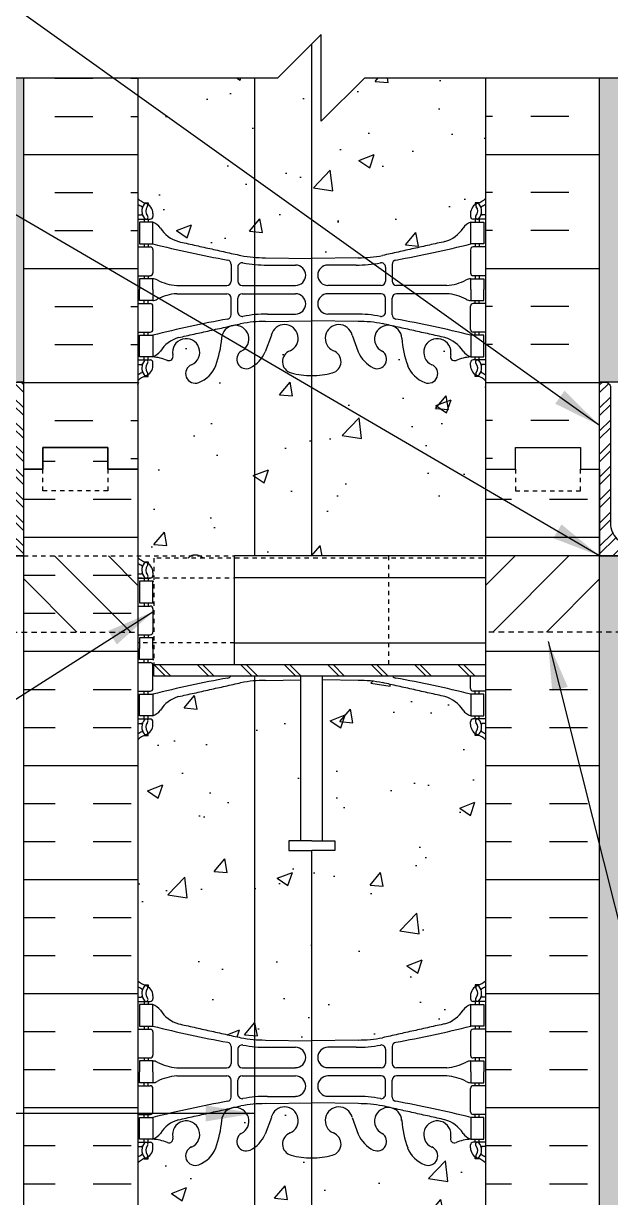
# Model space of a CAD drawing. Header units: inches. Extents: x 256.1 to 308.6, y 223.7 to 305.5.
# Drawn here: x 275.72 to 289.23, y 252.91 to 279.93 of the extents above; entities that cross this region are included whole.
import ezdxf

# ---------------------------------------------------------------- set-up
doc = ezdxf.new("R2010")
doc.units = ezdxf.units.IN
doc.header["$LTSCALE"] = 0.5
doc.header["$MEASUREMENT"] = 0
doc.linetypes.add('DASHED2', pattern=[0.375, 0.25, -0.125])
doc.linetypes.add('HIDDEN2', pattern=[0.1875, 0.125, -0.0625])
for name, color, linetype in [('HATCH', 12, 'Continuous'), ('Hidden2', 12, 'HIDDEN2'), ('line25', 2, 'Continuous'), ('LINE3', 3, 'Continuous'), ('LINE50', 5, 'Continuous'), ('LINE9', 9, 'Continuous'), ('TEXT', 4, 'Continuous'), ('Web_Edge', 9, 'Continuous')]:
    doc.layers.add(name, color=color, linetype=linetype)
doc.styles.add('DIM', font='romans.shx', dxfattribs={"width": 0.7})
doc.dimstyles.new('ext_12', dxfattribs={"dimscale": 12, "dimtxt": 0.09375, "dimasz": 0.09375, "dimexe": 0.09375, "dimexo": 0.0625, "dimgap": 0.0625, "dimtad": 1, "dimdec": 1, "dimzin": 3, "dimdsep": 46, "dimlunit": 4, "dimtxsty": 'DIM', "dimcen": 0.09, "dimdle": 0.09375, "dimclrt": 4, "dimadec": 0, "dimazin": 0, "dimtfac": 1, "dimtdec": 1, "dimtmove": 2, "dimatfit": 3, "dimfxl": 1, "dimfrac": 2, "dimtolj": 1, "dimtzin": 0, "dimarcsym": 0})

msp = doc.modelspace()

# ---------------------------------------------------------------- hatches: boundary and pattern name
at = {"layer": 'HATCH'}
h = msp.add_hatch(dxfattribs=at)
h.set_pattern_fill('AR-SAND', color=256, scale=0.25, style=0)
h.set_pattern_definition([(37.5, (275.44646, 276.70527), (-0.0157483, 0.481706), [0, -0.38, 0, -0.425, 0, -0.40625]), (7.5, (275.44646, 276.7053), (0.442444, 0.705537), [0, -0.205, 0, -0.3425, 0, -0.13125]), (327.5, (275.13896, 276.70527), (0.7785355, 0.001415), [0, -0.125, 0, -0.45, 0, -0.5875]), (317.5, (275.13896, 276.7053), (0.751532, 0.219419), [0, -0.0625, 0, -0.295, 0, -0.3375])])
h.paths.add_polyline_path([(275.727, 278.677), (275.227, 278.677), (275.227, 271.675), (275.727, 271.675)])
h.paths.add_polyline_path([(275.727, 287.677), (275.727, 296.007), (275.227, 296.007), (275.227, 281.18), (275.727, 281.18)])
h.paths.add_polyline_path([(275.727, 297.904), (275.227, 297.961), (275.227, 296.17), (275.727, 296.17)])
h.paths.add_polyline_path([(289.477, 296.007), (288.977, 296.007), (288.977, 287.677), (288.977, 281.18), (289.477, 281.18)])
h.paths.add_polyline_path([(289.477, 297.904), (288.977, 297.904), (288.977, 296.17), (289.477, 296.17)])
h.paths.add_polyline_path([(289.477, 278.677), (288.977, 278.677), (288.977, 271.675), (289.477, 271.675)])
h.paths.add_polyline_path([(289.477, 267.675), (288.977, 267.675), (288.977, 251.615), (288.977, 242.615), (289.477, 242.615)])
h = msp.add_hatch(dxfattribs=at)
h.set_pattern_fill('AR-CONC', color=256, scale=0.5)
h.set_pattern_definition([(50, (0, 0), (3.5863, -0.31376), [0.375, -4.125]), (355, (0, 0), (-0.693757, 3.76096), [0.3, -3.3]), (100.4514, (0.299, -0.026), (2.892544, 3.4472), [0.3187, -3.50571]), (46.1842, (0, 1), (5.336207, -0.827596), [0.5625, -6.1875]), (96.6356, (0.4447, 0.931), (4.67331, 4.87059), [0.47805, -5.25857]), (351.1842, (0, 1), (4.67331, 4.87059), [0.45, -4.95]), (21, (0.5, 0.75), (2.984535, -2.013094), [0.375, -4.125]), (326, (0.5, 0.75), (1.216577, 3.62575), [0.3, -3.3]), (71.4514, (0.7487, 0.5822), (4.201112, 1.612656), [0.3187, -3.50571]), (37.5, (0, 0), (0.0607993, 1.6644693), [0, -3.26, 0, -3.35, 0, -3.3125]), (7.5, (0, 0), (1.315348, 1.9720586), [0, -1.91, 0, -3.185, 0, -1.2625]), (327.5, (-1.115, 0), (2.669112, -0.1127744), [0, -1.25, 0, -3.9, 0, -5.175]), (317.5, (-1.615, 0), (2.915931, 0.500525), [0, -1.625, 0, -2.59, 0, -3.675])])
h.paths.add_polyline_path([(288.977, 296.007), (288.476, 296.007), (288.252, 296.088), (288.477, 296.17), (288.977, 296.17), (288.977, 297.904), (275.727, 297.904), (275.727, 296.17), (276.227, 296.17), (276.452, 296.088), (276.228, 296.007), (275.727, 296.007), (275.727, 287.677), (276.164, 287.677), (276.164, 288.177), (277.664, 288.177), (277.664, 287.677), (278.352, 287.677), (278.352, 285.643, 0.088416), (278.498, 285.545), (278.588, 285.545), (278.588, 285.504, -0.249069), (278.698, 285.297), (278.698, 285.229, -0.414214), (278.635, 285.167), (278.588, 285.167), (278.588, 285.097), (278.693, 285.097, 0.085348), (279.022, 285.172, -0.669601), (279.155, 285.052, 2.087231), (279.589, 285.277, -1), (279.752, 285.685, -0.21345), (280.144, 285.296, -0.069923), (280.281, 284.652, 1.629604), (280.752, 284.953, -1.059167), (280.959, 285.335, -0.16372), (281.28, 284.981), (281.423, 284.594, 1.612474), (281.855, 284.954, -0.734872), (281.878, 285.465, -0.068475), (282.352, 285.527, -0.068475), (282.826, 285.465, -0.734872), (282.849, 284.954, 1.612474), (283.281, 284.594), (283.423, 284.981, -0.16372), (283.745, 285.335, -1.059167), (283.951, 284.953, 1.629604), (284.423, 284.652, -0.069923), (284.559, 285.296, -0.21345), (284.952, 285.685, -1), (285.115, 285.277, 2.087231), (285.549, 285.052, -0.669601), (285.681, 285.172, 0.085348), (286.011, 285.097), (286.116, 285.097), (286.116, 285.167), (286.068, 285.167, -0.414214), (286.006, 285.229), (286.006, 285.297, -0.249069), (286.116, 285.504), (286.116, 285.545), (286.206, 285.545, 0.088416), (286.352, 285.643), (286.352, 287.677), (287.039, 287.677), (287.039, 288.177), (288.539, 288.177), (288.539, 287.677), (288.977, 287.677)])
h.paths.add_polyline_path([(282.048, 295.943), (282.311, 295.64), (282.345, 295.657, -2.114532), (282.345, 295.6), (282.311, 295.64), (282.029, 295.496, -1.846412)], flags=16)
edge = h.paths.add_edge_path()
edge.add_line((282.571, 282.18), (282.571, 280.18))
edge.add_line((282.571, 280.18), (283.571, 281.18))
edge.add_line((283.571, 281.18), (286.352, 281.18))
edge.add_line((286.352, 281.18), (286.352, 281.45))
edge.add_arc((286.006, 281.089), 0.5, 46.2109, 66.4218)
edge.add_line((286.206, 281.548), (286.116, 281.548))
edge.add_line((286.116, 281.548), (286.116, 281.589))
edge.add_arc((286.256, 281.797), 0.25, 180, 235.9442, ccw=False)
edge.add_line((286.006, 281.797), (286.006, 281.864))
edge.add_arc((286.068, 281.864), 0.0625, 90, 180, ccw=False)
edge.add_line((286.068, 281.927), (286.116, 281.927))
edge.add_line((286.116, 281.927), (286.116, 281.997))
edge.add_line((286.116, 281.997), (286.011, 281.997))
edge.add_arc((286.133, 282.339), 0.364, 214.9775, 250.3387, ccw=False)
edge.add_arc((285.21, 281.728), 0.743, 32.7919, 73.8107)
edge.add_spline(control_points=[(285.418, 282.442), (283.98, 282.762)], knot_values=[0, 0, 1, 1], degree=1, periodic=0)
edge.add_arc((283.424, 279.831), 2.984, 79.2546, 90.0995)
edge.add_line((283.419, 282.815), (282.352, 282.83))
edge.add_line((282.352, 282.83), (281.285, 282.815))
edge.add_arc((281.28, 279.831), 2.984, 89.9005, 100.7454)
edge.add_spline(control_points=[(280.724, 282.762), (279.286, 282.442)], knot_values=[0, 0, 1, 1], degree=1, periodic=0)
edge.add_arc((279.494, 281.728), 0.743, 106.1893, 147.2081)
edge.add_arc((278.571, 282.339), 0.364, 289.6613, 325.0225, ccw=False)
edge.add_line((278.693, 281.997), (278.588, 281.997))
edge.add_line((278.588, 281.997), (278.588, 281.927))
edge.add_line((278.588, 281.927), (278.635, 281.927))
edge.add_arc((278.635, 281.864), 0.0625, 0, 90, ccw=False)
edge.add_line((278.698, 281.864), (278.698, 281.797))
edge.add_arc((278.448, 281.797), 0.25, 304.0558, 360, ccw=False)
edge.add_line((278.588, 281.589), (278.588, 281.548))
edge.add_line((278.588, 281.548), (278.498, 281.548))
edge.add_arc((278.698, 281.089), 0.5, 113.5782, 133.7891)
edge.add_line((278.352, 281.45), (278.352, 281.18))
edge.add_line((278.352, 281.18), (281.571, 281.18))
edge.add_line((281.571, 281.18), (282.571, 282.18))
edge = h.paths.add_edge_path()
edge.add_line((286.352, 278.677), (283.571, 278.677))
edge.add_line((283.571, 278.677), (282.571, 277.677))
edge.add_line((282.571, 277.677), (282.571, 279.677))
edge.add_line((282.571, 279.677), (281.571, 278.677))
edge.add_line((281.571, 278.677), (278.352, 278.677))
edge.add_line((278.352, 278.677), (278.352, 275.901))
edge.add_arc((278.698, 276.262), 0.5, 226.2109, 246.4218)
edge.add_line((278.498, 275.804), (278.588, 275.804))
edge.add_line((278.588, 275.804), (278.588, 275.762))
edge.add_arc((278.448, 275.555), 0.25, 0, 55.9442, ccw=False)
edge.add_line((278.698, 275.555), (278.698, 275.488))
edge.add_arc((278.635, 275.488), 0.0625, -90, 0, ccw=False)
edge.add_line((278.635, 275.425), (278.588, 275.425))
edge.add_line((278.588, 275.425), (278.588, 275.355))
edge.add_line((278.588, 275.355), (278.693, 275.355))
edge.add_arc((278.571, 275.013), 0.364, 34.9775, 70.3387, ccw=False)
edge.add_arc((279.494, 275.624), 0.743, 212.7919, 253.8107)
edge.add_spline(control_points=[(279.286, 274.91), (280.724, 274.589)], knot_values=[0, 0, 1, 1], degree=1, periodic=0)
edge.add_arc((281.28, 277.521), 2.984, 259.2546, 270.0995)
edge.add_line((281.285, 274.537), (282.352, 274.521))
edge.add_line((282.352, 274.521), (283.419, 274.537))
edge.add_arc((283.424, 277.521), 2.984, 269.9005, 280.7454)
edge.add_spline(control_points=[(283.98, 274.589), (285.418, 274.91)], knot_values=[0, 0, 1, 1], degree=1, periodic=0)
edge.add_arc((285.21, 275.624), 0.743, 286.1893, 327.2081)
edge.add_arc((286.133, 275.013), 0.364, 109.6613, 145.0225, ccw=False)
edge.add_line((286.011, 275.355), (286.116, 275.355))
edge.add_line((286.116, 275.355), (286.116, 275.425))
edge.add_line((286.116, 275.425), (286.068, 275.425))
edge.add_arc((286.068, 275.488), 0.0625, 180, 270, ccw=False)
edge.add_line((286.006, 275.488), (286.006, 275.555))
edge.add_arc((286.256, 275.555), 0.25, 124.0558, 180, ccw=False)
edge.add_line((286.116, 275.762), (286.116, 275.804))
edge.add_line((286.116, 275.804), (286.206, 275.804))
edge.add_arc((286.006, 276.262), 0.5, 293.5782, 313.7891)
edge.add_line((286.352, 275.901), (286.352, 278.677))
h.paths.add_polyline_path([(286.352, 271.709, 0.088416), (286.206, 271.806), (286.116, 271.806), (286.116, 271.848, -0.249069), (286.006, 272.055), (286.006, 272.123, -0.414214), (286.068, 272.185), (286.116, 272.185), (286.116, 272.255), (286.011, 272.255, 0.085348), (285.681, 272.18, -0.669601), (285.549, 272.3, 2.087231), (285.115, 272.075, -1), (284.952, 271.667, -0.21345), (284.559, 272.056, -0.068226), (284.424, 272.684, 1.753171), (283.973, 272.387, -0.940793), (283.769, 272.004, -0.173075), (283.423, 272.37), (283.281, 272.757, 1.612474), (282.849, 272.398, -0.734872), (282.826, 271.887, -0.068475), (282.352, 271.825, -0.068475), (281.878, 271.887, -0.734872), (281.855, 272.398, 1.612474), (281.423, 272.757), (281.28, 272.37, -0.173075), (280.935, 272.004, -0.940793), (280.731, 272.387, 1.753171), (280.28, 272.684, -0.068226), (280.144, 272.056, -0.21345), (279.752, 271.667, -1), (279.589, 272.075, 2.087231), (279.155, 272.3, -0.669601), (279.022, 272.18, 0.085348), (278.693, 272.255), (278.588, 272.255), (278.588, 272.185), (278.635, 272.185, -0.414214), (278.698, 272.123), (278.698, 272.055, -0.249069), (278.588, 271.848), (278.588, 271.806), (278.498, 271.806, 0.088416), (278.352, 271.709), (278.352, 269.675), (278.352, 267.675), (279.571, 267.675, -0.215614), (279.752, 267.683, -0.008037), (279.772, 267.675), (280.577, 267.675), (286.352, 267.675)])
edge = h.paths.add_edge_path()
edge.add_line((282.102, 264.824), (281.285, 264.812))
edge.add_arc((281.28, 261.828), 2.984, 89.9005, 100.7454)
edge.add_spline(control_points=[(280.724, 264.76), (279.286, 264.439)], knot_values=[0, 0, 1, 1], degree=1, periodic=0)
edge.add_arc((279.494, 263.725), 0.743, 106.1893, 147.2081)
edge.add_arc((278.571, 264.337), 0.364, 289.6613, 325.0225, ccw=False)
edge.add_line((278.693, 263.994), (278.588, 263.994))
edge.add_line((278.588, 263.994), (278.588, 263.924))
edge.add_line((278.588, 263.924), (278.635, 263.924))
edge.add_arc((278.635, 263.861), 0.0625, 0, 90, ccw=False)
edge.add_line((278.698, 263.861), (278.698, 263.794))
edge.add_arc((278.448, 263.794), 0.25, 304.0558, 360, ccw=False)
edge.add_line((278.588, 263.587), (278.588, 263.545))
edge.add_line((278.588, 263.545), (278.498, 263.545))
edge.add_arc((278.698, 263.087), 0.5, 113.5782, 133.7891)
edge.add_line((278.352, 263.448), (278.352, 257.901))
edge.add_arc((278.698, 258.262), 0.5, 226.2109, 246.4218)
edge.add_line((278.498, 257.804), (278.588, 257.804))
edge.add_line((278.588, 257.804), (278.588, 257.762))
edge.add_arc((278.448, 257.555), 0.25, 0, 55.9442, ccw=False)
edge.add_line((278.698, 257.555), (278.698, 257.488))
edge.add_arc((278.635, 257.488), 0.0625, -90, 0, ccw=False)
edge.add_line((278.635, 257.425), (278.588, 257.425))
edge.add_line((278.588, 257.425), (278.588, 257.355))
edge.add_line((278.588, 257.355), (278.693, 257.355))
edge.add_arc((278.571, 257.013), 0.364, 34.9775, 70.3387, ccw=False)
edge.add_arc((279.494, 257.624), 0.743, 212.7919, 253.8107)
edge.add_spline(control_points=[(279.286, 256.91), (280.724, 256.589)], knot_values=[0, 0, 1, 1], degree=1, periodic=0)
edge.add_arc((281.28, 259.521), 2.984, 259.2546, 270.0995)
edge.add_line((281.285, 256.537), (282.352, 256.521))
edge.add_line((282.352, 256.521), (283.419, 256.537))
edge.add_arc((283.424, 259.521), 2.984, 269.9005, 280.7454)
edge.add_spline(control_points=[(283.98, 256.589), (285.418, 256.91)], knot_values=[0, 0, 1, 1], degree=1, periodic=0)
edge.add_arc((285.21, 257.624), 0.743, 286.1893, 327.2081)
edge.add_arc((286.133, 257.013), 0.364, 109.6613, 145.0225, ccw=False)
edge.add_line((286.011, 257.355), (286.116, 257.355))
edge.add_line((286.116, 257.355), (286.116, 257.425))
edge.add_line((286.116, 257.425), (286.068, 257.425))
edge.add_arc((286.068, 257.488), 0.0625, 180, 270, ccw=False)
edge.add_line((286.006, 257.488), (286.006, 257.555))
edge.add_arc((286.256, 257.555), 0.25, 124.0558, 180, ccw=False)
edge.add_line((286.116, 257.762), (286.116, 257.804))
edge.add_line((286.116, 257.804), (286.206, 257.804))
edge.add_arc((286.006, 258.262), 0.5, 293.5782, 313.7891)
edge.add_line((286.352, 257.901), (286.352, 263.448))
edge.add_arc((286.006, 263.087), 0.5, 46.2109, 66.4218)
edge.add_line((286.206, 263.545), (286.116, 263.545))
edge.add_line((286.116, 263.545), (286.116, 263.587))
edge.add_arc((286.256, 263.794), 0.25, 180, 235.9442, ccw=False)
edge.add_line((286.006, 263.794), (286.006, 263.861))
edge.add_arc((286.068, 263.861), 0.0625, 90, 180, ccw=False)
edge.add_line((286.068, 263.924), (286.116, 263.924))
edge.add_line((286.116, 263.924), (286.116, 263.994))
edge.add_line((286.116, 263.994), (286.011, 263.994))
edge.add_arc((286.133, 264.337), 0.364, 214.9775, 250.3387, ccw=False)
edge.add_arc((285.21, 263.725), 0.743, 32.7919, 73.8107)
edge.add_spline(control_points=[(285.418, 264.439), (283.98, 264.76)], knot_values=[0, 0, 1, 1], degree=1, periodic=0)
edge.add_arc((283.424, 261.828), 2.984, 79.2546, 90.0995)
edge.add_line((283.419, 264.812), (282.602, 264.824))
edge.add_line((282.602, 264.824), (282.602, 261.123))
edge.add_line((282.602, 261.123), (282.881, 261.123))
edge.add_line((282.881, 261.123), (282.881, 260.896))
edge.add_line((282.881, 260.896), (282.621, 260.896))
edge.add_line((282.621, 260.896), (282.352, 260.896))
edge.add_line((282.352, 260.896), (281.823, 260.896))
edge.add_line((281.823, 260.896), (281.823, 261.123))
edge.add_line((281.823, 261.123), (282.102, 261.123))
edge.add_line((282.102, 261.123), (282.102, 264.824))
h.paths.add_polyline_path([(286.352, 253.709, 0.088416), (286.206, 253.806), (286.116, 253.806), (286.116, 253.848, -0.249069), (286.006, 254.055), (286.006, 254.123, -0.414214), (286.068, 254.185), (286.116, 254.185), (286.116, 254.255), (286.011, 254.255, 0.087457), (285.674, 254.176, -0.638777), (285.549, 254.3, 2.087231), (285.115, 254.075, -1), (284.952, 253.667, -0.21345), (284.559, 254.056, -0.068226), (284.424, 254.684, 1.753171), (283.973, 254.387, -0.940793), (283.769, 254.004, -0.173075), (283.423, 254.37), (283.281, 254.757, 1.612474), (282.849, 254.398, -0.734872), (282.826, 253.887, -0.068475), (282.352, 253.825, -0.068475), (281.878, 253.887, -0.734872), (281.855, 254.398, 1.612474), (281.423, 254.757), (281.28, 254.37, -0.173075), (280.935, 254.004, -0.940793), (280.731, 254.387, 1.753171), (280.28, 254.684, -0.068226), (280.144, 254.056, -0.21345), (279.752, 253.667, -1), (279.589, 254.075, 2.087231), (279.155, 254.3, -0.638777), (279.03, 254.176, 0.087457), (278.693, 254.255), (278.588, 254.255), (278.588, 254.185), (278.635, 254.185, -0.414214), (278.698, 254.123), (278.698, 254.055, -0.249069), (278.588, 253.848), (278.588, 253.806), (278.498, 253.806, 0.088416), (278.352, 253.709), (278.352, 251.675), (278.352, 249.64, 0.088416), (278.498, 249.543), (278.588, 249.543), (278.588, 249.501, -0.249069), (278.698, 249.294), (278.698, 249.226, -0.414214), (278.635, 249.164), (278.588, 249.164), (278.588, 249.094), (278.693, 249.094, 0.087457), (279.03, 249.173, -0.638777), (279.155, 249.049, 2.087231), (279.589, 249.274, -1), (279.752, 249.683, -0.21345), (280.144, 249.293, -0.068226), (280.28, 248.666, 1.753171), (280.731, 248.962, -0.940793), (280.935, 249.345, -0.173075), (281.28, 248.979), (281.423, 248.592, 1.612474), (281.855, 248.951, -0.734872), (281.878, 249.462, -0.068475), (282.352, 249.525, -0.068475), (282.826, 249.462, -0.734872), (282.849, 248.951, 1.612474), (283.281, 248.592), (283.423, 248.979, -0.173075), (283.769, 249.345, -0.940793), (283.973, 248.962, 1.753171), (284.424, 248.666, -0.068226), (284.559, 249.293, -0.21345), (284.952, 249.683, -1), (285.115, 249.274, 2.087231), (285.549, 249.049, -0.638777), (285.674, 249.173, 0.087457), (286.011, 249.094), (286.116, 249.094), (286.116, 249.164), (286.068, 249.164, -0.414214), (286.006, 249.226), (286.006, 249.294, -0.249069), (286.116, 249.501), (286.116, 249.543), (286.206, 249.543, 0.088416), (286.352, 249.64), (286.352, 251.675)])
edge = h.paths.add_edge_path()
edge.add_arc((286.006, 245.087), 0.5, 46.2109, 66.4218)
edge.add_line((286.206, 245.545), (286.116, 245.545))
edge.add_line((286.116, 245.545), (286.116, 245.587))
edge.add_arc((286.256, 245.794), 0.25, 180, 235.9442, ccw=False)
edge.add_line((286.006, 245.794), (286.006, 245.861))
edge.add_arc((286.068, 245.861), 0.0625, 90, 180, ccw=False)
edge.add_line((286.068, 245.924), (286.116, 245.924))
edge.add_line((286.116, 245.924), (286.116, 245.994))
edge.add_line((286.116, 245.994), (286.011, 245.994))
edge.add_arc((286.133, 246.337), 0.364, 214.9775, 250.3387, ccw=False)
edge.add_arc((285.21, 245.725), 0.743, 32.7919, 73.8107)
edge.add_spline(control_points=[(285.418, 246.439), (283.98, 246.76)], knot_values=[0, 0, 1, 1], degree=1, periodic=0)
edge.add_arc((283.424, 243.828), 2.984, 79.2546, 90.0995)
edge.add_line((283.419, 246.812), (282.352, 246.828))
edge.add_line((282.352, 246.828), (281.285, 246.812))
edge.add_arc((281.28, 243.828), 2.984, 89.9005, 100.7454)
edge.add_spline(control_points=[(280.724, 246.76), (279.286, 246.439)], knot_values=[0, 0, 1, 1], degree=1, periodic=0)
edge.add_arc((279.494, 245.725), 0.743, 106.1893, 147.2081)
edge.add_arc((278.571, 246.337), 0.364, 289.6613, 325.0225, ccw=False)
edge.add_line((278.693, 245.994), (278.588, 245.994))
edge.add_line((278.588, 245.994), (278.588, 245.924))
edge.add_line((278.588, 245.924), (278.635, 245.924))
edge.add_arc((278.635, 245.861), 0.0625, 0, 90, ccw=False)
edge.add_line((278.698, 245.861), (278.698, 245.794))
edge.add_arc((278.448, 245.794), 0.25, 304.0558, 360, ccw=False)
edge.add_line((278.588, 245.587), (278.588, 245.545))
edge.add_line((278.588, 245.545), (278.498, 245.545))
edge.add_arc((278.698, 245.087), 0.5, 113.5782, 133.7891)
edge.add_line((278.352, 245.448), (278.352, 242.677))
edge.add_line((278.352, 242.677), (281.346, 242.677))
edge.add_line((281.346, 242.677), (282.346, 243.677))
edge.add_line((282.346, 243.677), (282.346, 242.677))
edge.add_line((282.346, 242.677), (282.346, 241.677))
edge.add_line((282.346, 241.677), (283.346, 242.677))
edge.add_line((283.346, 242.677), (286.352, 242.677))
edge.add_line((286.352, 242.677), (286.352, 245.448))
h = msp.add_hatch(dxfattribs=at)
h.set_pattern_fill('INSUL', color=256, scale=7, style=0)
h.set_pattern_definition([(0, (-2647.8097, -127.335), (0, 2.625), []), (0, (-2647.8097, -126.46), (0, 2.625), [0.875, -0.875]), (0, (-2647.8097, -125.585), (0, 2.625), [0.875, -0.875])])
h.paths.add_polyline_path([(278.352, 278.675), (275.727, 278.675), (275.727, 269.675), (276.164, 269.675), (276.164, 270.175), (277.664, 270.175), (277.664, 269.675), (278.352, 269.675)])
h = msp.add_hatch(dxfattribs=at)
h.set_pattern_fill('INSUL', color=256, scale=7, style=0)
h.set_pattern_definition([(180, (3212.5135, -127.335), (0, 2.625), []), (180, (3212.5135, -126.46), (0, 2.625), [0.875, -0.875]), (180, (3212.5135, -125.585), (0, 2.625), [0.875, -0.875])])
h.paths.add_polyline_path([(288.977, 278.675), (286.352, 278.675), (286.352, 269.675), (287.039, 269.675), (287.039, 270.175), (288.539, 270.175), (288.539, 269.675), (288.977, 269.675)])
h = msp.add_hatch(dxfattribs=at)
h.set_pattern_fill('ANSI32', color=256, style=0)
h.set_pattern_definition([(135, (394.74558, 12.58652), (0.26516504, 0.26516504), []), (135, (394.5688, 12.58652), (0.26516504, 0.26516504), [])])
h.paths.add_polyline_path([(274.977, 267.925), (272.727, 267.925), (272.227, 267.8), (272.227, 267.675), (275.727, 267.675), (275.727, 271.675), (275.602, 271.675, 0.414214), (275.477, 271.55), (275.477, 268.425, -0.414214)])
h = msp.add_hatch(dxfattribs=at)
h.set_pattern_fill('ANSI32', color=256, style=0)
h.set_pattern_definition([(45, (169.95827, 12.58652), (-0.26516504, 0.26516504), []), (45, (170.13504, 12.58652), (-0.26516504, 0.26516504), [])])
h.paths.add_polyline_path([(289.227, 268.425), (289.227, 271.55, 0.414214), (289.102, 271.675), (288.977, 271.675), (288.977, 267.675), (292.477, 267.675), (292.477, 267.8), (291.977, 267.925), (289.727, 267.925, -0.414214)])
h = msp.add_hatch(dxfattribs=at)
h.set_pattern_fill('INSUL', color=256, scale=7, style=0)
h.set_pattern_definition([(0, (287.8207, 257.6042), (0, 2.625), []), (0, (287.8207, 258.4792), (0, 2.625), [0.875, -0.875]), (0, (287.8207, 259.3542), (0, 2.625), [0.875, -0.875])])
h.paths.add_polyline_path([(288.977, 265.925), (286.352, 265.925), (286.352, 251.675), (287.039, 251.675), (287.039, 252.175), (288.539, 252.175), (288.539, 251.675), (288.977, 251.675)])
h.paths.add_polyline_path([(288.977, 269.675), (288.539, 269.675), (288.539, 269.175), (287.039, 269.175), (287.039, 269.675), (286.352, 269.675), (286.352, 267.675), (288.977, 267.675)])
h.paths.add_polyline_path([(275.727, 251.675), (276.164, 251.675), (276.164, 252.175), (277.664, 252.175), (277.664, 251.675), (278.352, 251.675), (278.352, 269.675), (277.664, 269.675), (277.664, 270.175), (276.164, 270.175), (276.164, 269.675), (275.727, 269.675)])
h = msp.add_hatch(dxfattribs=at)
h.set_pattern_fill('ANSI31', color=256, scale=7, style=0)
h.set_pattern_definition([(135, (355.4592, 72.33255), (0.6187184, 0.6187184), [])])
h.paths.add_polyline_path([(275.727, 267.175), (278.352, 267.175), (278.352, 265.925), (275.727, 265.925)])
h.paths.add_polyline_path([(275.727, 267.675), (278.227, 267.675), (278.352, 267.675), (278.352, 267.175), (275.727, 267.175)])
h = msp.add_hatch(dxfattribs=at)
h.set_pattern_fill('ANSI31', color=256, scale=7, style=0)
h.set_pattern_definition([(45, (209.2446, 72.33255), (-0.6187184, 0.6187184), [])])
h.paths.add_polyline_path([(288.977, 267.175), (286.352, 267.175), (286.352, 265.925), (288.977, 265.925)])
h.paths.add_polyline_path([(288.977, 267.675), (286.477, 267.675), (286.352, 267.675), (286.352, 267.175), (288.977, 267.175)])

# ---------------------------------------------------------------- linework, layer by layer
at = {"layer": 'HATCH', "linetype": 'HIDDEN2'}
for p, q in [((278.717, 267.627), (278.717, 265.175)), ((286.289, 267.627), (278.717, 267.627))]:
    msp.add_line(p, q, dxfattribs=at)
at = {"layer": 'HATCH', "linetype": 'HIDDEN2', "ltscale": 2}
for p, q in [((275.227, 265.925), (278.352, 265.925)), ((289.477, 265.925), (286.352, 265.925))]:
    msp.add_line(p, q, dxfattribs=at)
at = {"layer": 'HATCH'}
for p, q in [((278.717, 265.175), (278.977, 264.915)), ((278.842, 265.175), (279.102, 264.915)), ((279.717, 265.175), (279.977, 264.915)), ((279.842, 265.175), (280.102, 264.915)), ((280.717, 265.175), (280.977, 264.915)), ((280.842, 265.175), (281.102, 264.915)), ((281.717, 265.175), (281.977, 264.915)), ((281.842, 265.175), (282.102, 264.915)), ((282.717, 265.175), (282.977, 264.915)), ((282.842, 265.175), (283.102, 264.915)), ((283.717, 265.175), (283.977, 264.915)), ((283.842, 265.175), (284.102, 264.915)), ((284.717, 265.175), (284.977, 264.915)), ((284.842, 265.175), (285.102, 264.915)), ((285.717, 265.175), (285.977, 264.915)), ((285.842, 265.175), (286.102, 264.915))]:
    msp.add_line(p, q, dxfattribs=at)
at = {"layer": 'Hidden2'}
for p, q in [((284.127, 265.175), (284.127, 267.675)), ((278.352, 267.175), (280.577, 267.175)), ((280.577, 265.675), (278.352, 265.675))]:
    msp.add_line(p, q, dxfattribs=at)
msp.add_lwpolyline([(275.727, 267.675), (280.577, 267.675)], dxfattribs=at)
at = {"layer": 'line25'}
for p, q in [((278.352, 278.675), (278.352, 269.675)), ((286.352, 278.675), (286.352, 267.675)), ((275.227, 271.675), (275.727, 271.675)), ((289.477, 271.675), (288.977, 271.675)), ((278.352, 269.675), (278.352, 251.675)), ((275.727, 267.675), (257.087, 267.675)), ((280.577, 265.175), (280.577, 267.675)), ((286.352, 267.675), (286.352, 251.675)), ((288.977, 267.675), (307.617, 267.675)), ((286.352, 267.175), (280.577, 267.175)), ((280.577, 265.675), (286.352, 265.675)), ((278.717, 265.175), (286.352, 265.175)), ((278.717, 264.915), (278.717, 265.175)), ((278.717, 264.915), (286.352, 264.915)), ((282.102, 261.123), (282.102, 264.915)), ((282.602, 261.123), (282.602, 264.915))]:
    msp.add_line(p, q, dxfattribs=at)
for points in [[(288.977, 267.675), (280.577, 267.675)], [(282.352, 261.123), (281.823, 261.123), (281.823, 260.896), (282.352, 260.896)], [(282.352, 261.123), (282.881, 261.123), (282.881, 260.896), (282.621, 260.896)], [(282.621, 260.896), (282.352, 260.896)]]:
    msp.add_lwpolyline(points, dxfattribs=at)
at = {"layer": 'LINE3'}
for p, q in [((282.345, 279.451), (282.345, 267.675)), ((281.035, 278.677), (281.035, 267.675)), ((281.035, 264.915), (281.035, 242.677)), ((282.345, 260.896), (282.345, 243.676))]:
    msp.add_line(p, q, dxfattribs=at)
at = {"layer": 'LINE50'}
for p, q in [((275.727, 269.675), (275.727, 278.675)), ((275.727, 251.675), (275.727, 269.675)), ((288.977, 269.675), (288.977, 267.675)), ((288.977, 251.615), (288.977, 267.675))]:
    msp.add_line(p, q, dxfattribs=at)
for points in [[(286.352, 269.675), (287.039, 269.675), (287.039, 270.175), (288.539, 270.175), (288.539, 269.675), (288.977, 269.675), (288.977, 278.675)], [(278.352, 269.675), (277.664, 269.675), (277.664, 270.175), (276.164, 270.175), (276.164, 269.675), (275.727, 269.675)], [(275.727, 269.675), (276.164, 269.675), (276.164, 270.175), (277.664, 270.175), (277.664, 269.675), (278.352, 269.675)]]:
    msp.add_lwpolyline(points, dxfattribs=at)
at = {"layer": 'LINE9'}
for p, q in [((281.571, 278.677), (282.571, 279.677)), ((282.571, 277.677), (282.571, 279.677)), ((282.571, 277.677), (282.571, 279.677)), ((274.414, 278.677), (281.571, 278.677)), ((283.571, 278.677), (282.571, 277.677)), ((283.571, 278.677), (290.727, 278.677))]:
    msp.add_line(p, q, dxfattribs=at)
for points in [[(272.227, 267.675), (275.727, 267.675), (275.727, 271.675), (275.602, 271.675, 0.414214), (275.477, 271.55), (275.477, 268.425, -0.414214), (274.977, 267.925), (272.727, 267.925), (272.227, 267.8)], [(292.477, 267.675), (288.977, 267.675), (288.977, 271.675), (289.102, 271.675, -0.414214), (289.227, 271.55), (289.227, 268.425, 0.414214), (289.727, 267.925), (291.977, 267.925), (292.477, 267.8)]]:
    msp.add_lwpolyline(points, format="xyb", close=True, dxfattribs=at)
at = {"layer": 'LINE9', "linetype": 'DASHED2', "ltscale": 0.15}
for points in [[(277.664, 269.675), (277.664, 269.675), (277.664, 269.175), (276.164, 269.175), (276.164, 269.675), (276.164, 269.675)], [(277.664, 269.675), (277.664, 269.675), (277.664, 269.175), (276.164, 269.175), (276.164, 269.675), (276.164, 269.675)], [(287.039, 269.675), (287.039, 269.675), (287.039, 269.175), (288.539, 269.175), (288.539, 269.675), (288.539, 269.675)]]:
    msp.add_lwpolyline(points, dxfattribs=at)
at = {"layer": 'Web_Edge'}
for p, q in [((278.498, 275.804), (278.588, 275.804)), ((278.588, 275.804), (278.588, 275.762)), ((286.206, 275.804), (286.116, 275.804)), ((286.116, 275.804), (286.116, 275.762)), ((278.352, 275.525), (278.43, 275.525)), ((278.352, 275.425), (278.635, 275.425)), ((278.498, 275.425), (278.498, 275.355)), ((278.588, 275.425), (278.588, 275.355)), ((278.698, 275.555), (278.698, 275.488)), ((286.006, 275.555), (286.006, 275.488)), ((286.352, 275.425), (286.068, 275.425)), ((286.116, 275.425), (286.116, 275.355)), ((286.206, 275.425), (286.206, 275.355)), ((286.352, 275.525), (286.274, 275.525)), ((278.352, 274.785), (278.635, 274.785)), ((278.498, 274.855), (278.498, 274.785)), ((278.588, 274.855), (278.588, 274.785)), ((286.352, 274.785), (286.068, 274.785)), ((286.116, 274.855), (286.116, 274.785)), ((286.206, 274.855), (286.206, 274.785)), ((278.698, 274.723), (278.698, 274.188)), ((281.285, 274.537), (282.352, 274.521)), ((283.419, 274.537), (282.352, 274.521)), ((286.006, 274.723), (286.006, 274.188)), ((280.5, 274.385), (280.5, 274)), ((280.652, 274.323), (280.652, 274)), ((281.333, 274.369), (281.98, 274.369)), ((283.371, 274.369), (282.724, 274.369)), ((284.051, 274.323), (284.051, 274)), ((284.204, 274.385), (284.204, 274)), ((278.352, 274.125), (278.635, 274.125)), ((278.498, 274.125), (278.498, 274.055)), ((278.588, 274.125), (278.588, 274.055)), ((286.352, 274.125), (286.068, 274.125)), ((286.116, 274.125), (286.116, 274.055)), ((286.206, 274.125), (286.206, 274.055)), ((279.246, 273.9), (280.4, 273.9)), ((279.246, 273.711), (280.4, 273.71)), ((280.752, 273.9), (281.98, 273.9)), ((280.752, 273.71), (281.98, 273.71)), ((283.951, 273.9), (282.724, 273.9)), ((283.951, 273.71), (282.724, 273.71)), ((285.458, 273.9), (284.304, 273.9)), ((285.458, 273.711), (284.304, 273.71)), ((278.352, 273.485), (278.635, 273.485)), ((278.498, 273.485), (278.498, 273.555)), ((278.588, 273.485), (278.588, 273.555)), ((278.698, 272.888), (278.698, 273.423)), ((280.5, 273.225), (280.5, 273.61)), ((280.652, 273.287), (280.652, 273.61)), ((284.051, 273.287), (284.051, 273.61)), ((284.204, 273.225), (284.204, 273.61)), ((286.006, 272.888), (286.006, 273.423)), ((286.352, 273.485), (286.068, 273.485)), ((286.116, 273.485), (286.116, 273.555)), ((286.206, 273.485), (286.206, 273.555)), ((281.333, 273.241), (281.98, 273.241)), ((283.371, 273.241), (282.724, 273.241)), ((281.285, 273.073), (282.352, 273.089)), ((283.419, 273.073), (282.352, 273.089)), ((278.352, 272.825), (278.635, 272.825)), ((278.498, 272.755), (278.498, 272.825)), ((278.588, 272.755), (278.588, 272.825)), ((281.423, 272.757), (281.28, 272.37)), ((283.281, 272.757), (283.423, 272.37)), ((286.352, 272.825), (286.068, 272.825)), ((286.116, 272.755), (286.116, 272.825)), ((286.206, 272.755), (286.206, 272.825)), ((278.352, 272.185), (278.635, 272.185)), ((278.352, 272.085), (278.43, 272.085)), ((278.498, 272.185), (278.498, 272.255)), ((278.588, 272.185), (278.588, 272.255)), ((278.698, 272.055), (278.698, 272.123)), ((286.006, 272.055), (286.006, 272.123)), ((286.352, 272.185), (286.068, 272.185)), ((286.116, 272.185), (286.116, 272.255)), ((286.206, 272.185), (286.206, 272.255)), ((286.352, 272.085), (286.274, 272.085)), ((278.498, 271.806), (278.588, 271.806)), ((278.588, 271.806), (278.588, 271.848)), ((286.116, 271.806), (286.116, 271.848)), ((286.206, 271.806), (286.116, 271.806)), ((278.498, 267.543), (278.588, 267.543)), ((278.588, 267.543), (278.588, 267.501)), ((278.352, 267.264), (278.43, 267.264)), ((278.698, 267.294), (278.698, 267.226)), ((278.352, 267.164), (278.635, 267.164)), ((278.498, 267.164), (278.498, 267.094)), ((278.588, 267.164), (278.588, 267.094)), ((278.352, 266.524), (278.635, 266.524)), ((278.498, 266.594), (278.498, 266.524)), ((278.588, 266.594), (278.588, 266.524)), ((278.698, 266.461), (278.698, 265.926)), ((278.352, 265.864), (278.635, 265.864)), ((278.498, 265.864), (278.498, 265.794)), ((278.588, 265.864), (278.588, 265.794)), ((278.498, 265.224), (278.498, 265.294)), ((278.588, 265.224), (278.588, 265.294)), ((278.352, 265.224), (278.635, 265.224)), ((278.698, 264.626), (278.698, 265.161)), ((281.285, 264.812), (282.102, 264.824)), ((283.419, 264.812), (282.602, 264.824)), ((286.006, 264.626), (286.006, 264.915)), ((278.352, 264.564), (278.635, 264.564)), ((278.498, 264.494), (278.498, 264.564)), ((278.588, 264.494), (278.588, 264.564)), ((286.352, 264.564), (286.068, 264.564)), ((286.116, 264.494), (286.116, 264.564)), ((286.206, 264.494), (286.206, 264.564)), ((278.498, 263.924), (278.498, 263.994)), ((278.588, 263.924), (278.588, 263.994)), ((286.116, 263.924), (286.116, 263.994)), ((286.206, 263.924), (286.206, 263.994)), ((278.352, 263.924), (278.635, 263.924)), ((278.352, 263.824), (278.43, 263.824)), ((278.698, 263.794), (278.698, 263.861)), ((286.006, 263.794), (286.006, 263.861)), ((286.352, 263.924), (286.068, 263.924)), ((286.352, 263.824), (286.274, 263.824)), ((278.498, 263.545), (278.588, 263.545)), ((278.588, 263.545), (278.588, 263.587)), ((286.116, 263.545), (286.116, 263.587)), ((286.206, 263.545), (286.116, 263.545)), ((278.498, 257.804), (278.588, 257.804)), ((278.588, 257.804), (278.588, 257.762)), ((286.206, 257.804), (286.116, 257.804)), ((286.116, 257.804), (286.116, 257.762)), ((278.352, 257.525), (278.43, 257.525)), ((278.698, 257.555), (278.698, 257.488)), ((286.006, 257.555), (286.006, 257.488)), ((286.352, 257.525), (286.274, 257.525)), ((278.352, 257.425), (278.635, 257.425)), ((278.498, 257.425), (278.498, 257.355)), ((278.588, 257.425), (278.588, 257.355)), ((286.352, 257.425), (286.068, 257.425)), ((286.116, 257.425), (286.116, 257.355)), ((286.206, 257.425), (286.206, 257.355)), ((278.352, 256.785), (278.635, 256.785)), ((278.498, 256.855), (278.498, 256.785)), ((278.588, 256.855), (278.588, 256.785)), ((278.698, 256.723), (278.698, 256.188)), ((286.006, 256.723), (286.006, 256.188)), ((286.352, 256.785), (286.068, 256.785)), ((286.116, 256.855), (286.116, 256.785)), ((286.206, 256.855), (286.206, 256.785)), ((280.5, 256.385), (280.5, 256)), ((281.285, 256.537), (282.352, 256.521)), ((283.419, 256.537), (282.352, 256.521)), ((284.204, 256.385), (284.204, 256)), ((278.352, 256.125), (278.635, 256.125)), ((278.498, 256.125), (278.498, 256.055)), ((278.588, 256.125), (278.588, 256.055)), ((280.652, 256.323), (280.652, 256)), ((281.333, 256.369), (281.98, 256.369)), ((283.371, 256.369), (282.724, 256.369)), ((284.051, 256.323), (284.051, 256)), ((286.352, 256.125), (286.068, 256.125)), ((286.116, 256.125), (286.116, 256.055)), ((286.206, 256.125), (286.206, 256.055)), ((279.246, 255.9), (280.4, 255.9)), ((280.752, 255.9), (281.98, 255.9)), ((283.951, 255.9), (282.724, 255.9)), ((285.458, 255.9), (284.304, 255.9)), ((279.246, 255.711), (280.4, 255.71)), ((280.5, 255.225), (280.5, 255.61)), ((280.652, 255.287), (280.652, 255.61)), ((280.752, 255.71), (281.98, 255.71)), ((283.951, 255.71), (282.724, 255.71)), ((284.051, 255.287), (284.051, 255.61)), ((284.204, 255.225), (284.204, 255.61)), ((285.458, 255.711), (284.304, 255.71)), ((278.352, 255.485), (278.635, 255.485)), ((278.498, 255.485), (278.498, 255.555)), ((278.588, 255.485), (278.588, 255.555)), ((278.698, 254.888), (278.698, 255.423)), ((286.006, 254.888), (286.006, 255.423)), ((286.352, 255.485), (286.068, 255.485)), ((286.116, 255.485), (286.116, 255.555)), ((286.206, 255.485), (286.206, 255.555)), ((281.285, 255.073), (282.352, 255.089)), ((281.333, 255.241), (281.98, 255.241)), ((283.419, 255.073), (282.352, 255.089)), ((283.371, 255.241), (282.724, 255.241)), ((278.352, 254.825), (278.635, 254.825)), ((278.498, 254.755), (278.498, 254.825)), ((278.588, 254.755), (278.588, 254.825)), ((286.352, 254.825), (286.068, 254.825)), ((286.116, 254.755), (286.116, 254.825)), ((286.206, 254.755), (286.206, 254.825)), ((281.423, 254.757), (281.28, 254.37)), ((283.281, 254.757), (283.423, 254.37)), ((278.498, 254.185), (278.498, 254.255)), ((278.588, 254.185), (278.588, 254.255)), ((286.116, 254.185), (286.116, 254.255)), ((286.206, 254.185), (286.206, 254.255)), ((278.352, 254.185), (278.635, 254.185)), ((278.352, 254.085), (278.43, 254.085)), ((278.698, 254.055), (278.698, 254.123)), ((286.006, 254.055), (286.006, 254.123)), ((286.352, 254.185), (286.068, 254.185)), ((286.352, 254.085), (286.274, 254.085)), ((278.498, 253.806), (278.588, 253.806)), ((278.588, 253.806), (278.588, 253.848)), ((286.116, 253.806), (286.116, 253.848)), ((286.206, 253.806), (286.116, 253.806))]:
    msp.add_line(p, q, dxfattribs=at)
for points in [[(278.393, 274.855), (278.693, 274.855), (278.693, 275.355), (278.393, 275.355)], [(286.311, 274.855), (286.011, 274.855), (286.011, 275.355), (286.311, 275.355)], [(278.393, 272.755), (278.693, 272.755), (278.693, 272.255), (278.393, 272.255)], [(286.311, 272.755), (286.011, 272.755), (286.011, 272.255), (286.311, 272.255)], [(278.393, 266.594), (278.693, 266.594), (278.693, 267.094), (278.393, 267.094)], [(278.393, 264.494), (278.693, 264.494), (278.693, 263.994), (278.393, 263.994)], [(286.311, 264.494), (286.011, 264.494), (286.011, 263.994), (286.311, 263.994)], [(278.393, 256.855), (278.693, 256.855), (278.693, 257.355), (278.393, 257.355)], [(286.311, 256.855), (286.011, 256.855), (286.011, 257.355), (286.311, 257.355)], [(278.393, 254.755), (278.693, 254.755), (278.693, 254.255), (278.393, 254.255)], [(286.311, 254.755), (286.011, 254.755), (286.011, 254.255), (286.311, 254.255)]]:
    msp.add_lwpolyline(points, close=True, dxfattribs=at)
for points in [[(278.693, 273.805), (278.693, 274.055), (278.393, 274.055), (278.393, 273.805)], [(286.011, 273.805), (286.011, 274.055), (286.311, 274.055), (286.311, 273.805)], [(278.693, 273.805), (278.693, 273.555), (278.393, 273.555), (278.393, 273.805)], [(286.011, 273.805), (286.011, 273.555), (286.311, 273.555), (286.311, 273.805)], [(278.693, 265.544), (278.693, 265.794), (278.393, 265.794), (278.393, 265.544)], [(278.693, 265.544), (278.693, 265.294), (278.393, 265.294), (278.393, 265.544)], [(278.693, 255.805), (278.693, 256.055), (278.393, 256.055), (278.393, 255.805)], [(286.011, 255.805), (286.011, 256.055), (286.311, 256.055), (286.311, 255.805)], [(278.693, 255.805), (278.693, 255.555), (278.393, 255.555), (278.393, 255.805)], [(286.011, 255.805), (286.011, 255.555), (286.311, 255.555), (286.311, 255.805)]]:
    msp.add_lwpolyline(points, dxfattribs=at)
for centre, radius, start, end in [((278.698, 276.262), 0.5, 226.2109, 250.5288), ((286.006, 276.262), 0.5, 289.4712, 313.7891), ((278.698, 276.262), 0.6, 234.7832, 245.0748), ((278.692, 275.61), 0.25, 140.1145, 222.4609), ((278.436, 275.699), 0.021, 343.464, 63.9957), ((278.534, 275.741), 0.045, 321.448, 139.1879), ((278.448, 275.555), 0.25, 0, 70.5288), ((278.692, 275.61), 0.16, 140.0001, 222.4609), ((286.256, 275.555), 0.25, 109.4712, 180), ((286.17, 275.741), 0.045, 40.8121, 218.552), ((286.012, 275.61), 0.16, 317.5391, 39.9999), ((286.012, 275.61), 0.25, 317.5391, 39.8855), ((286.268, 275.699), 0.021, 116.0043, 196.536), ((286.006, 276.262), 0.6, 294.9252, 305.2168), ((278.43, 275.545), 0.0196, 269.4032, 15.4901), ((278.54, 275.471), 0.045, 222.4609, 42.4609), ((278.635, 275.488), 0.0625, 270, 0), ((278.571, 275.013), 0.364, 34.9775, 70.3387), ((286.133, 275.013), 0.364, 109.6613, 145.0225), ((286.068, 275.488), 0.0625, 180, 270), ((286.163, 275.471), 0.045, 137.5391, 317.5391), ((286.274, 275.545), 0.0196, 164.5099, 270.5968), ((279.494, 275.624), 0.743, 212.7919, 253.8107), ((285.21, 275.624), 0.743, 286.1893, 327.2081), ((278.635, 274.723), 0.0625, 0, 90), ((285.502, 302.276), 28.253, 256.0552, 259.6343), ((279.202, 302.276), 28.253, 280.3657, 283.9448), ((286.068, 274.723), 0.0625, 90, 180), ((280.4, 274.385), 0.1, 360, 79.6343), ((281.28, 277.521), 2.984, 259.2546, 270.0995), ((283.424, 277.521), 2.984, 269.9005, 280.7454), ((284.304, 274.385), 0.1, 100.3657, 180), ((280.752, 274.323), 0.1, 79.2546, 180), ((281.327, 277.353), 2.984, 259.2546, 270.0995), ((281.98, 274.135), 0.234, 270, 90), ((282.724, 274.135), 0.234, 90, 270), ((283.376, 277.353), 2.984, 269.9005, 280.7454), ((283.951, 274.323), 0.1, 0, 100.7454), ((278.635, 274.188), 0.0625, 270, 0), ((278.689, 273.836), 0.219, 60.4937, 88.92), ((279.331, 275.056), 1.16, 242.5844, 265.8032), ((280.4, 274), 0.1, 270.0388, 360), ((280.752, 274), 0.1, 180, 270), ((283.951, 274), 0.1, 270, 0), ((284.304, 274), 0.1, 180, 269.9612), ((285.373, 275.056), 1.16, 274.1968, 297.4156), ((286.015, 273.836), 0.219, 91.08, 119.5063), ((286.068, 274.188), 0.0625, 180, 270), ((279.331, 272.554), 1.16, 94.1968, 117.4156), ((280.4, 273.61), 0.1, 0, 89.9612), ((280.752, 273.61), 0.1, 90, 180), ((281.98, 273.476), 0.234, 270, 90), ((282.724, 273.476), 0.234, 90, 270), ((283.951, 273.61), 0.1, 0, 90), ((284.304, 273.61), 0.1, 90.0388, 180), ((285.373, 272.554), 1.16, 62.5844, 85.8032), ((278.635, 273.423), 0.0625, 0, 90), ((278.689, 273.774), 0.219, 271.08, 299.5063), ((286.015, 273.774), 0.219, 240.4937, 268.92), ((286.068, 273.423), 0.0625, 90, 180), ((280.4, 273.225), 0.1, 280.3657, 0), ((280.752, 273.287), 0.1, 180, 280.7454), ((281.327, 270.257), 2.984, 89.9005, 100.7454), ((283.376, 270.257), 2.984, 79.2546, 90.0995), ((283.951, 273.287), 0.1, 259.2546, 0), ((284.304, 273.225), 0.1, 180, 259.6343), ((278.635, 272.888), 0.0625, 270, 0), ((285.502, 245.335), 28.253, 100.3657, 103.9448), ((280.593, 272.669), 0.314, 296.0652, 177.2643), ((281.28, 270.089), 2.984, 89.9005, 100.7454), ((281.728, 272.685), 0.314, 293.8084, 166.5854), ((282.976, 272.685), 0.314, 13.4146, 246.1916), ((283.424, 270.089), 2.984, 79.2546, 90.0995), ((284.111, 272.669), 0.314, 2.7357, 243.9348), ((279.202, 245.335), 28.253, 76.0552, 79.6343), ((286.068, 272.888), 0.0625, 180, 270), ((279.494, 271.987), 0.743, 106.1893, 147.2081), ((279.462, 272.362), 0.314, 293.8084, 191.4114), ((277.922, 272.865), 2.365, 339.9985, 355.6105), ((286.782, 272.865), 2.365, 184.3895, 200.0015), ((285.242, 272.362), 0.314, 348.5886, 246.1916), ((285.21, 271.987), 0.743, 32.7919, 73.8107), ((278.571, 272.598), 0.364, 289.6613, 325.0225), ((280.845, 272.202), 0.217, 121.463, 294.4736), ((280.594, 272.672), 0.75, 297.0295, 336.3062), ((281.946, 272.146), 0.268, 109.9662, 255.2108), ((282.758, 272.146), 0.268, 284.7892, 70.0338), ((284.11, 272.672), 0.75, 203.6938, 242.9705), ((283.859, 272.202), 0.217, 245.5264, 58.537), ((286.133, 272.598), 0.364, 214.9775, 250.3387), ((278.43, 272.066), 0.0196, 344.5099, 90.5968), ((278.692, 272.001), 0.25, 137.5391, 219.8855), ((278.54, 272.139), 0.045, 317.5391, 137.5391), ((278.448, 272.055), 0.25, 289.4712, 360), ((278.692, 272.001), 0.16, 137.5391, 219.9999), ((278.635, 272.123), 0.0625, 360, 90), ((278.638, 271.259), 0.997, 66.8533, 86.8462), ((279.064, 272.267), 0.0968, 249.5669, 19.8449), ((279.671, 271.871), 0.22, 111.8037, 291.8037), ((279.513, 272.3), 0.677, 290.6803, 338.8761), ((285.191, 272.3), 0.677, 201.1239, 249.3197), ((285.033, 271.871), 0.22, 248.1963, 68.1963), ((285.64, 272.267), 0.0968, 160.1551, 290.4331), ((286.066, 271.259), 0.997, 93.1538, 113.1467), ((286.068, 272.123), 0.0625, 90, 180), ((286.256, 272.055), 0.25, 180, 250.5288), ((286.163, 272.139), 0.045, 42.4609, 222.4609), ((286.012, 272.001), 0.16, 320.0001, 42.4609), ((286.012, 272.001), 0.25, 320.1145, 42.4609), ((286.274, 272.066), 0.0196, 89.4032, 195.4901), ((278.698, 271.348), 0.6, 114.9252, 125.2168), ((278.698, 271.348), 0.5, 109.4712, 133.7891), ((278.436, 271.911), 0.021, 296.0043, 16.536), ((278.534, 271.87), 0.045, 220.8121, 38.552), ((282.34, 273.579), 1.754, 254.7082, 270.3771), ((282.363, 273.579), 1.754, 269.6229, 285.2918), ((286.17, 271.87), 0.045, 141.448, 319.1879), ((286.006, 271.348), 0.5, 46.2109, 70.5288), ((286.268, 271.911), 0.021, 163.464, 243.9957), ((286.006, 271.348), 0.6, 54.7832, 65.0748), ((278.698, 268.001), 0.5, 226.2109, 250.5288), ((278.698, 268.001), 0.6, 234.7832, 245.0748), ((278.692, 267.349), 0.25, 140.1145, 222.4609), ((278.436, 267.438), 0.021, 343.464, 63.9957), ((278.534, 267.479), 0.045, 321.448, 139.1879), ((278.448, 267.294), 0.25, 0, 70.5288), ((279.671, 267.478), 0.22, 68.1963, 137.4164), ((279.513, 267.05), 0.677, 58.6164, 69.3197), ((278.43, 267.284), 0.0196, 269.4032, 15.4901), ((278.54, 267.21), 0.045, 222.4609, 42.4609), ((278.692, 267.349), 0.16, 140.0001, 222.4609), ((278.635, 267.226), 0.0625, 270, 0), ((278.638, 268.09), 0.997, 273.1538, 274.5329), ((278.571, 266.751), 0.364, 66.2787, 70.3387), ((278.635, 266.461), 0.0625, 0, 90), ((285.502, 294.014), 28.253, 256.0552, 256.1053), ((278.635, 265.926), 0.0625, 270, 0), ((278.689, 265.575), 0.219, 82.6259, 88.92), ((278.689, 265.513), 0.219, 271.08, 277.3741), ((278.635, 265.161), 0.0625, 0, 90), ((285.502, 237.074), 28.253, 100.3657, 103.9448), ((280.4, 264.964), 0.1, 280.3657, 330.5914), ((281.28, 261.828), 2.984, 89.9005, 100.7454), ((283.424, 261.828), 2.984, 79.2546, 90.0995), ((284.304, 264.964), 0.1, 209.4086, 259.6343), ((279.202, 237.074), 28.253, 76.0552, 79.6343), ((278.635, 264.626), 0.0625, 270, 0), ((286.068, 264.626), 0.0625, 180, 270), ((279.494, 263.725), 0.743, 106.1893, 147.2081), ((285.21, 263.725), 0.743, 32.7919, 73.8107), ((278.571, 264.337), 0.364, 289.6613, 325.0225), ((286.133, 264.337), 0.364, 214.9775, 250.3387), ((278.43, 263.804), 0.0196, 344.5099, 90.5968), ((278.692, 263.739), 0.25, 137.5391, 219.8855), ((278.54, 263.878), 0.045, 317.5391, 137.5391), ((278.448, 263.794), 0.25, 289.4712, 360), ((278.692, 263.739), 0.16, 137.5391, 219.9999), ((278.635, 263.861), 0.0625, 360, 90), ((286.068, 263.861), 0.0625, 90, 180), ((286.256, 263.794), 0.25, 180, 250.5288), ((286.163, 263.878), 0.045, 42.4609, 222.4609), ((286.012, 263.739), 0.16, 320.0001, 42.4609), ((286.012, 263.739), 0.25, 320.1145, 42.4609), ((286.274, 263.804), 0.0196, 89.4032, 195.4901), ((278.698, 263.087), 0.6, 114.9252, 125.2168), ((278.698, 263.087), 0.5, 109.4712, 133.7891), ((278.436, 263.65), 0.021, 296.0043, 16.536), ((278.534, 263.609), 0.045, 220.8121, 38.552), ((286.17, 263.609), 0.045, 141.448, 319.1879), ((286.006, 263.087), 0.5, 46.2109, 70.5288), ((286.268, 263.65), 0.021, 163.464, 243.9957), ((286.006, 263.087), 0.6, 54.7832, 65.0748), ((278.698, 258.262), 0.5, 226.2109, 250.5288), ((278.698, 258.262), 0.6, 234.7832, 245.0748), ((278.692, 257.61), 0.25, 140.1145, 222.4609), ((278.534, 257.741), 0.045, 321.448, 139.1879), ((278.448, 257.555), 0.25, 0, 70.5288), ((286.256, 257.555), 0.25, 109.4712, 180), ((286.17, 257.741), 0.045, 40.8121, 218.552), ((286.006, 258.262), 0.5, 289.4712, 313.7891), ((286.012, 257.61), 0.25, 317.5391, 39.8855), ((286.006, 258.262), 0.6, 294.9252, 305.2168), ((278.43, 257.545), 0.0196, 269.4032, 15.4901), ((278.436, 257.699), 0.021, 343.464, 63.9957), ((278.54, 257.471), 0.045, 222.4609, 42.4609), ((278.692, 257.61), 0.16, 140.0001, 222.4609), ((278.635, 257.488), 0.0625, 270, 0), ((286.068, 257.488), 0.0625, 180, 270), ((286.163, 257.471), 0.045, 137.5391, 317.5391), ((286.012, 257.61), 0.16, 317.5391, 39.9999), ((286.268, 257.699), 0.021, 116.0043, 196.536), ((286.274, 257.545), 0.0196, 164.5099, 270.5968), ((278.571, 257.013), 0.364, 34.9775, 70.3387), ((279.494, 257.624), 0.743, 212.7919, 253.8107), ((285.21, 257.624), 0.743, 286.1893, 327.2081), ((286.133, 257.013), 0.364, 109.6613, 145.0225), ((278.635, 256.723), 0.0625, 0, 90), ((285.502, 284.276), 28.253, 256.0552, 259.6343), ((279.202, 284.276), 28.253, 280.3657, 283.9448), ((286.068, 256.723), 0.0625, 90, 180), ((280.4, 256.385), 0.1, 360, 79.6343), ((280.752, 256.323), 0.1, 79.2546, 180), ((281.28, 259.521), 2.984, 259.2546, 270.0995), ((281.327, 259.353), 2.984, 259.2546, 270.0995), ((283.376, 259.353), 2.984, 269.9005, 280.7454), ((283.424, 259.521), 2.984, 269.9005, 280.7454), ((283.951, 256.323), 0.1, 0, 100.7454), ((284.304, 256.385), 0.1, 100.3657, 180), ((278.635, 256.188), 0.0625, 270, 0), ((281.98, 256.135), 0.234, 270, 90), ((282.724, 256.135), 0.234, 90, 270), ((286.068, 256.188), 0.0625, 180, 270), ((278.689, 255.836), 0.219, 60.4937, 88.92), ((279.331, 257.056), 1.16, 242.5844, 265.8032), ((280.4, 256), 0.1, 270.0388, 360), ((280.752, 256), 0.1, 180, 270), ((283.951, 256), 0.1, 270, 0), ((284.304, 256), 0.1, 180, 269.9612), ((285.373, 257.056), 1.16, 274.1968, 297.4156), ((286.015, 255.836), 0.219, 91.08, 119.5063), ((278.689, 255.774), 0.219, 271.08, 299.5063), ((279.331, 254.554), 1.16, 94.1968, 117.4156), ((280.4, 255.61), 0.1, 0, 89.9612), ((280.752, 255.61), 0.1, 90, 180), ((281.98, 255.476), 0.234, 270, 90), ((282.724, 255.476), 0.234, 90, 270), ((283.951, 255.61), 0.1, 0, 90), ((284.304, 255.61), 0.1, 90.0388, 180), ((285.373, 254.554), 1.16, 62.5844, 85.8032), ((286.015, 255.774), 0.219, 240.4937, 268.92), ((278.635, 255.423), 0.0625, 0, 90), ((286.068, 255.423), 0.0625, 90, 180), ((285.502, 227.335), 28.253, 100.3657, 103.9448), ((280.4, 255.225), 0.1, 280.3657, 0), ((280.752, 255.287), 0.1, 180, 280.7454), ((281.28, 252.089), 2.984, 89.9005, 100.7454), ((281.327, 252.257), 2.984, 89.9005, 100.7454), ((283.376, 252.257), 2.984, 79.2546, 90.0995), ((283.424, 252.089), 2.984, 79.2546, 90.0995), ((283.951, 255.287), 0.1, 259.2546, 0), ((284.304, 255.225), 0.1, 180, 259.6343), ((279.202, 227.335), 28.253, 76.0552, 79.6343), ((278.635, 254.888), 0.0625, 270, 0), ((280.593, 254.669), 0.314, 296.0652, 177.2643), ((281.728, 254.685), 0.314, 293.8084, 166.5854), ((282.976, 254.685), 0.314, 13.4146, 246.1916), ((284.111, 254.669), 0.314, 2.7357, 243.9348), ((286.068, 254.888), 0.0625, 180, 270), ((279.494, 253.987), 0.743, 106.1893, 147.2081), ((279.462, 254.362), 0.314, 293.8084, 191.4114), ((277.922, 254.865), 2.365, 339.9985, 355.6105), ((286.782, 254.865), 2.365, 184.3895, 200.0015), ((285.242, 254.362), 0.314, 348.5886, 246.1916), ((285.21, 253.987), 0.743, 32.7919, 73.8107), ((278.571, 254.598), 0.364, 289.6613, 325.0225), ((278.638, 253.259), 0.997, 66.8533, 86.8462), ((279.064, 254.267), 0.0968, 249.5669, 19.8449), ((280.845, 254.202), 0.217, 121.463, 294.4736), ((280.594, 254.672), 0.75, 297.0295, 336.3062), ((281.946, 254.146), 0.268, 109.9662, 255.2108), ((282.758, 254.146), 0.268, 284.7892, 70.0338), ((284.11, 254.672), 0.75, 203.6938, 242.9705), ((283.859, 254.202), 0.217, 245.5264, 58.537), ((285.64, 254.267), 0.0968, 160.1551, 290.4331), ((286.066, 253.259), 0.997, 93.1538, 113.1467), ((286.133, 254.598), 0.364, 214.9775, 250.3387), ((278.43, 254.066), 0.0196, 344.5099, 90.5968), ((278.692, 254.001), 0.25, 137.5391, 219.8855), ((278.54, 254.139), 0.045, 317.5391, 137.5391), ((278.448, 254.055), 0.25, 289.4712, 360), ((278.692, 254.001), 0.16, 137.5391, 219.9999), ((278.635, 254.123), 0.0625, 360, 90), ((279.671, 253.871), 0.22, 111.8037, 291.8037), ((279.513, 254.3), 0.677, 290.6803, 338.8761), ((285.191, 254.3), 0.677, 201.1239, 249.3197), ((285.033, 253.871), 0.22, 248.1963, 68.1963), ((286.068, 254.123), 0.0625, 90, 180), ((286.256, 254.055), 0.25, 180, 250.5288), ((286.163, 254.139), 0.045, 42.4609, 222.4609), ((286.012, 254.001), 0.16, 320.0001, 42.4609), ((286.012, 254.001), 0.25, 320.1145, 42.4609), ((286.274, 254.066), 0.0196, 89.4032, 195.4901), ((278.698, 253.348), 0.6, 114.9252, 125.2168), ((278.698, 253.348), 0.5, 109.4712, 133.7891), ((278.436, 253.911), 0.021, 296.0043, 16.536), ((278.534, 253.87), 0.045, 220.8121, 38.552), ((282.34, 255.579), 1.754, 254.7082, 270.3771), ((282.363, 255.579), 1.754, 269.6229, 285.2918), ((286.17, 253.87), 0.045, 141.448, 319.1879), ((286.006, 253.348), 0.5, 46.2109, 70.5288), ((286.268, 253.911), 0.021, 163.464, 243.9957), ((286.006, 253.348), 0.6, 54.7832, 65.0748)]:
    msp.add_arc(centre, radius, start, end, dxfattribs=at)
for points in [[(279.286, 274.91), (280.724, 274.589)], [(285.418, 274.91), (283.98, 274.589)], [(279.286, 272.701), (280.724, 273.021)], [(285.418, 272.701), (283.98, 273.021)], [(279.286, 264.439), (280.724, 264.76)], [(285.418, 264.439), (283.98, 264.76)], [(279.286, 256.91), (280.724, 256.589)], [(285.418, 256.91), (283.98, 256.589)], [(279.286, 254.701), (280.724, 255.021)], [(285.418, 254.701), (283.98, 255.021)]]:
    msp.add_open_spline(points, degree=1, dxfattribs=at)

# ---------------------------------------------------------------- leaders
at = {"layer": 'TEXT'}
for points, override in [([(288.977, 270.675), (271.428, 283.221), (269.187, 283.221)], {"dimtad": 0}), ([(288.977, 267.675), (269.089, 279.296), (267.142, 279.296)], {"dimgap": 0.0625, "dimtad": 0}), ([(278.717, 266.401), (271.183, 261.592), (269.624, 261.592)], {"dimgap": 0.0625, "dimtad": 0}), ([(287.789, 265.708), (290.759, 253.915), (295.211, 253.915)], {"dimgap": 0.0625, "dimtad": 0}), ([(281.035, 254.848), (272.42, 254.848), (270.452, 254.848)], {"dimgap": 0.0625, "dimtad": 0})]:
    msp.add_leader(points, dimstyle='ext_12', override=override, dxfattribs=at)

doc.saveas('drawing.dxf')
